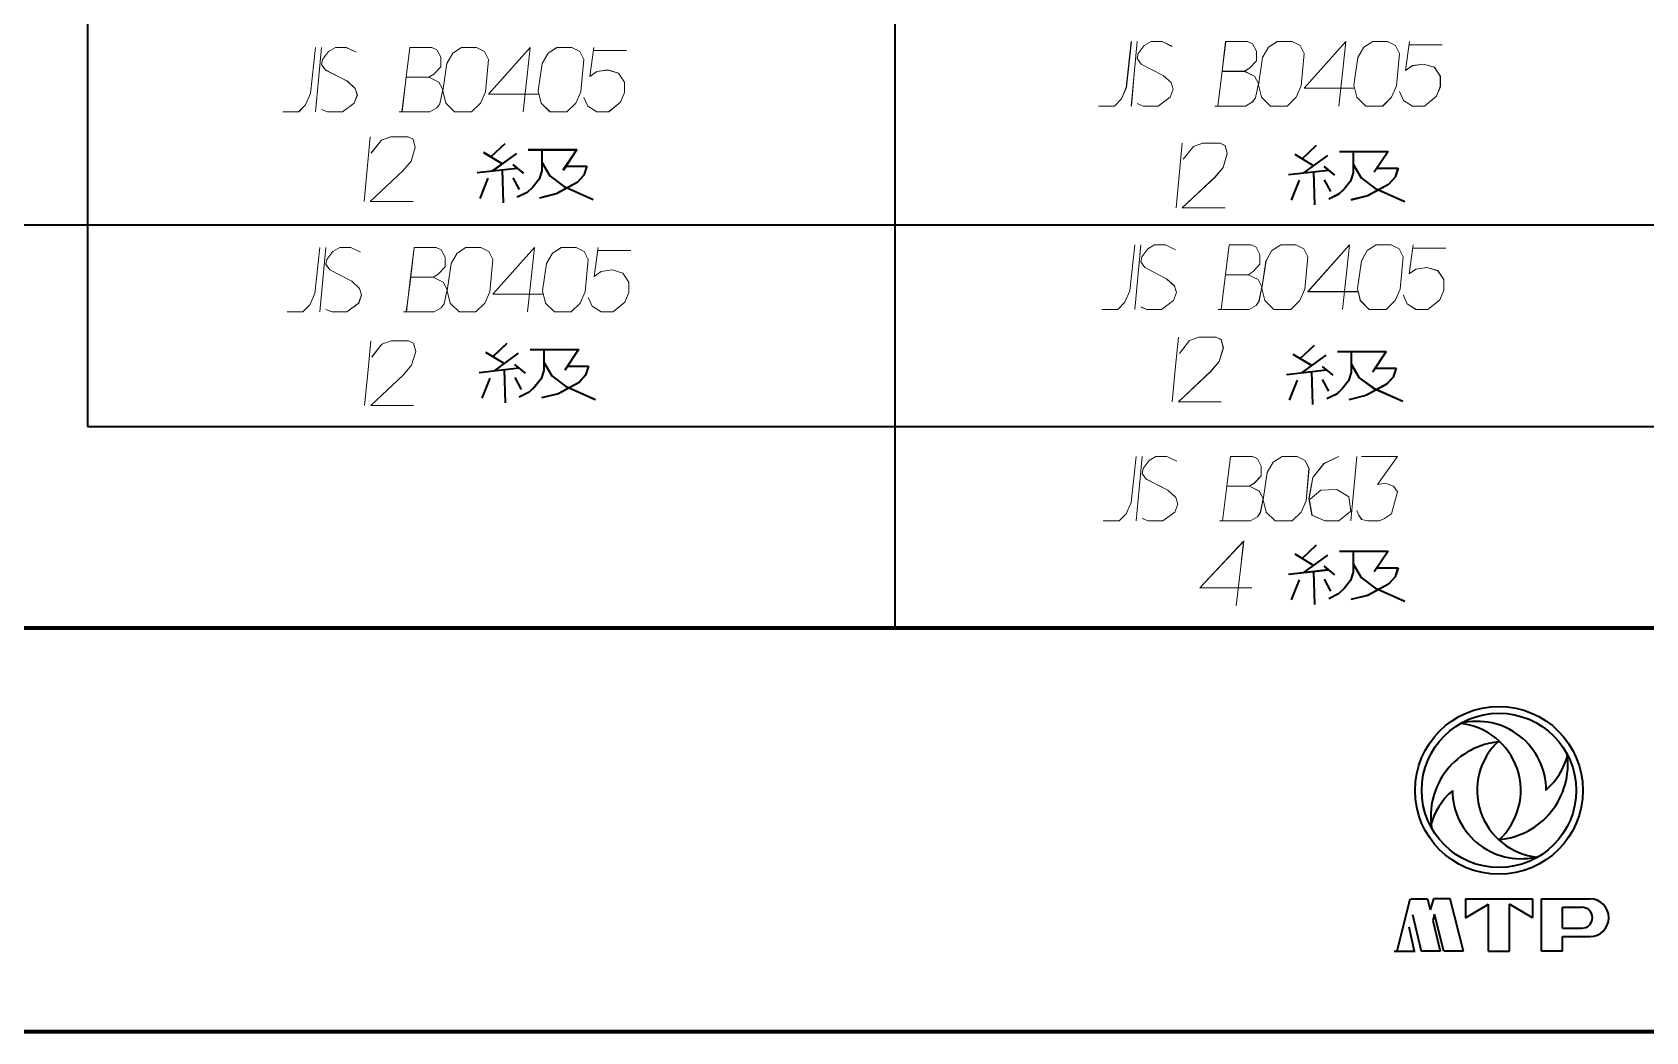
# Model space of a CAD drawing. Header units: millimetres. Extents: x 1333 to 104182, y -62616 to -5704.
# Drawn here: x 46808.6 to 46888.5, y -62590.8 to -62541.3 of the extents above; entities that cross this region are included whole.
import ezdxf

# ---------------------------------------------------------------- set-up
doc = ezdxf.new("R2010")
doc.units = ezdxf.units.MM
doc.header["$LTSCALE"] = 0.5
doc.layers.add('08', color=1, linetype='Continuous')
doc.layers.add('11', color=3, linetype='Continuous')

# ---------------------------------------------------------------- blocks, each defined once
blk = doc.blocks.new('A$C32A078D3')
at = {"color": 1, "lineweight": 35, "ltscale": 0.033501}
for p, q in [((-157.555, 1.995), (-157.229, 3.294)), ((-155.911, 1.995), (-156.237, 3.294))]:
    blk.add_line(p, q, dxfattribs=at)
at = {"color": 1, "lineweight": 35, "ltscale": 0.010399}
blk.add_line((-157.215, 3.294), (-156.799, 3.294), dxfattribs=at)
at = {"color": 1, "lineweight": 35, "ltscale": 0.007084}
blk.add_line((-156.799, 3.294), (-156.733, 3.019), dxfattribs=at)
at = {"color": 1, "lineweight": 35, "ltscale": 0.007197}
blk.add_line((-156.65, 3.294), (-156.733, 3.019), dxfattribs=at)
at = {"color": 1, "lineweight": 35, "ltscale": 0.010326}
blk.add_line((-156.237, 3.294), (-156.65, 3.294), dxfattribs=at)
at = {"color": 1, "lineweight": 35, "ltscale": 0.041595}
blk.add_line((-155.863, 3.294), (-154.199, 3.294), dxfattribs=at)
at = {"color": 1, "lineweight": 35, "ltscale": 0.011698}
for p, q in [((-155.863, 3.294), (-155.863, 2.827)), ((-154.199, 3.294), (-154.199, 2.827))]:
    blk.add_line(p, q, dxfattribs=at)
at = {"color": 1, "lineweight": 35, "ltscale": 0.029897}
blk.add_line((-153.974, 3.294), (-152.778, 3.294), dxfattribs=at)
at = {"color": 1, "lineweight": 35, "ltscale": 0.032496}
blk.add_line((-153.974, 1.995), (-153.974, 3.294), dxfattribs=at)
at = {"color": 1, "lineweight": 35, "ltscale": 0.02333}
blk.add_line((-157.173, 2.902), (-156.955, 1.995), dxfattribs=at)
at = {"color": 1, "lineweight": 35, "ltscale": 0.003944}
blk.add_line((-156.629, 2.913), (-156.671, 2.761), dxfattribs=at)
at = {"color": 1, "lineweight": 35, "ltscale": 0.023684}
blk.add_line((-156.396, 1.995), (-156.629, 2.913), dxfattribs=at)
at = {"color": 1, "lineweight": 35, "ltscale": 0.016609}
for p, q in [((-155.863, 2.827), (-155.291, 3.165)), ((-154.199, 2.827), (-154.771, 3.165))]:
    blk.add_line(p, q, dxfattribs=at)
at = {"color": 1, "lineweight": 35, "ltscale": 0.029246}
for p, q in [((-155.291, 1.995), (-155.291, 3.165)), ((-154.771, 1.995), (-154.771, 3.165))]:
    blk.add_line(p, q, dxfattribs=at)
at = {"color": 1, "lineweight": 35, "ltscale": 0.011917}
for p, q in [((-153.454, 3.087), (-152.977, 3.087)), ((-153.454, 2.567), (-152.977, 2.567))]:
    blk.add_line(p, q, dxfattribs=at)
at = {"color": 1, "lineweight": 35, "ltscale": 0.012998}
blk.add_line((-153.454, 2.567), (-153.454, 3.087), dxfattribs=at)
at = {"color": 1, "lineweight": 35, "ltscale": 0.015572}
blk.add_line((-157.268, 2.602), (-157.128, 1.995), dxfattribs=at)
at = {"color": 1, "lineweight": 35, "ltscale": 0.019706}
blk.add_line((-156.671, 2.761), (-156.487, 1.995), dxfattribs=at)
at = {"color": 1, "lineweight": 35, "ltscale": 0.016898}
blk.add_line((-153.454, 2.359), (-152.778, 2.359), dxfattribs=at)
at = {"color": 1, "lineweight": 35, "ltscale": 0.009099}
blk.add_line((-153.454, 1.995), (-153.454, 2.359), dxfattribs=at)
at = {"color": 1, "lineweight": 35, "ltscale": 0.012999}
for p, q in [((-157.631, 1.995), (-157.111, 1.995)), ((-153.454, 1.995), (-153.974, 1.995))]:
    blk.add_line(p, q, dxfattribs=at)
at = {"color": 1, "lineweight": 35, "ltscale": 0.011699}
blk.add_line((-156.487, 1.995), (-156.955, 1.995), dxfattribs=at)
at = {"color": 1, "lineweight": 35, "ltscale": 0.012134}
blk.add_line((-155.911, 1.995), (-156.396, 1.995), dxfattribs=at)
at = {"color": 1, "lineweight": 35, "ltscale": 0.012997}
blk.add_line((-155.291, 1.995), (-154.771, 1.995), dxfattribs=at)
at = {"color": 1, "lineweight": 35}
for radius in [2.08, 1.913]:
    blk.add_circle((-155.031, 5.982), radius, dxfattribs=at)
for centre, radius, start, end in [((-156.154, 5.982), 1.664, 312.4542, 84.3408), ((-155.572, 5.982), 1.711, 0, 103.7818), ((-153.908, 5.982), 1.664, 132.4542, 264.3408), ((-154.865, 5.338), 1.854, 94.3618, 189.3685), ((-155.198, 6.627), 1.874, 274.9268, 7.678), ((-155.031, 7.313), 1.763, 311.5828, 344.9375), ((-155.031, 4.651), 1.755, 131.0518, 165.2314), ((-154.491, 5.982), 1.693, 180, 285.8775), ((-152.778, 2.827), 0.468, 270, 90), ((-152.977, 2.827), 0.26, 270, 90)]:
    blk.add_arc(centre, radius, start, end, dxfattribs=at)
blk = doc.blocks.new('999')
at = {"color": 7, "lineweight": 35}
for p, q in [((75354.98, -11823.12), (75354.98, -11883.12)), ((75414.98, -11823.12), (75414.98, -11898.12)), ((75294.98, -11883.12), (75354.98, -11883.12)), ((75354.98, -11883.12), (75474.98, -11883.12)), ((75354.98, -11898.12), (75414.98, -11898.12)), ((75414.98, -11898.12), (75474.98, -11898.12)), ((75894.98, -11913.12), (75114.98, -11913.12))]:
    blk.add_line(p, q, dxfattribs=at)
at = {"color": 7, "lineweight": 35, "ltscale": 0.012234}
for p, q in [((75386, -11877.09), (75384.93, -11878.09)), ((75386.14, -11891.95), (75385.07, -11892.95)), ((75446.16, -11892.09), (75445.09, -11893.09))]:
    blk.add_line(p, q, dxfattribs=at)
at = {"color": 7, "lineweight": 35, "ltscale": 0.012225}
for p, q in [((75446.3, -11877.23), (75445.23, -11878.23)), ((75446.3, -11906.95), (75445.23, -11907.95))]:
    blk.add_line(p, q, dxfattribs=at)
at = {"color": 7, "lineweight": 35, "ltscale": 0.013339}
blk.add_line((75384.41, -11877.73), (75385.78, -11878.56), dxfattribs=at)
at = {"color": 7, "lineweight": 35, "ltscale": 0.018506}
blk.add_line((75386.85, -11877.82), (75385.05, -11879.12), dxfattribs=at)
at = {"color": 7, "lineweight": 35, "ltscale": 0.008484}
for p, q in [((75386.58, -11878.65), (75387.37, -11879.29)), ((75446.88, -11878.79), (75447.67, -11879.43)), ((75386.72, -11893.5), (75387.51, -11894.15))]:
    blk.add_line(p, q, dxfattribs=at)
at = {"color": 7, "lineweight": 35, "ltscale": 0.030115}
for p, q in [((75387.72, -11877.53), (75391.34, -11877.53)), ((75448.03, -11877.68), (75451.64, -11877.68)), ((75387.87, -11892.39), (75391.48, -11892.39)), ((75447.89, -11892.53), (75451.5, -11892.53)), ((75448.03, -11907.39), (75451.64, -11907.39))]:
    blk.add_line(p, q, dxfattribs=at)
at = {"color": 7, "lineweight": 35, "ltscale": 0.013083}
for p, q in [((75388.74, -11877.53), (75388.74, -11879.1)), ((75449.04, -11877.68), (75449.04, -11879.25)), ((75388.88, -11892.39), (75388.88, -11893.96)), ((75448.9, -11892.53), (75448.9, -11894.1)), ((75449.04, -11907.39), (75449.04, -11908.96))]:
    blk.add_line(p, q, dxfattribs=at)
at = {"color": 7, "lineweight": 35, "ltscale": 0.009831}
blk.add_line((75388.74, -11878.47), (75389.34, -11879.49), dxfattribs=at)
at = {"color": 7, "lineweight": 35, "ltscale": 0.015355}
blk.add_line((75391.34, -11877.53), (75390.32, -11879.07), dxfattribs=at)
at = {"color": 7, "lineweight": 35, "ltscale": 0.013328}
blk.add_line((75444.71, -11877.88), (75446.08, -11878.7), dxfattribs=at)
at = {"color": 7, "lineweight": 35, "ltscale": 0.018496}
blk.add_line((75447.15, -11877.96), (75445.35, -11879.26), dxfattribs=at)
at = {"color": 7, "lineweight": 35, "ltscale": 0.009837}
for p, q in [((75449.04, -11878.62), (75449.65, -11879.63)), ((75388.88, -11893.33), (75389.49, -11894.34)), ((75448.9, -11893.47), (75449.5, -11894.49)), ((75449.04, -11908.33), (75449.65, -11909.34))]:
    blk.add_line(p, q, dxfattribs=at)
at = {"color": 7, "lineweight": 35, "ltscale": 0.015362}
for p, q in [((75451.64, -11877.68), (75450.62, -11879.21)), ((75451.64, -11907.39), (75450.62, -11908.92))]:
    blk.add_line(p, q, dxfattribs=at)
at = {"color": 7, "lineweight": 35, "ltscale": 0.024936}
blk.add_line((75383.94, -11879.24), (75386.91, -11878.91), dxfattribs=at)
at = {"color": 7, "lineweight": 35, "ltscale": 0.013404}
for p, q in [((75384.73, -11879.66), (75384.14, -11881.16)), ((75445.03, -11879.8), (75444.44, -11881.3))]:
    blk.add_line(p, q, dxfattribs=at)
at = {"color": 7, "lineweight": 35, "ltscale": 0.020496}
for p, q in [((75385.8, -11879.03), (75385.86, -11881.49)), ((75385.94, -11893.89), (75386.01, -11896.35)), ((75445.96, -11894.03), (75446.02, -11896.49))]:
    blk.add_line(p, q, dxfattribs=at)
at = {"color": 7, "lineweight": 35, "ltscale": 0.00829}
blk.add_line((75386.59, -11879.62), (75387.06, -11880.5), dxfattribs=at)
at = {"color": 7, "lineweight": 35, "ltscale": 0.00637}
for p, q in [((75388.55, -11879.72), (75388.07, -11880.31)), ((75448.71, -11894.72), (75448.23, -11895.32))]:
    blk.add_line(p, q, dxfattribs=at)
at = {"color": 7, "lineweight": 35, "ltscale": 0.005376}
for p, q in [((75388.74, -11879.1), (75388.55, -11879.72)), ((75449.04, -11879.25), (75448.86, -11879.87)), ((75449.04, -11908.96), (75448.86, -11909.58))]:
    blk.add_line(p, q, dxfattribs=at)
at = {"color": 7, "lineweight": 35, "ltscale": 0.010659}
for p, q in [((75389.34, -11879.49), (75390.36, -11880.25)), ((75449.65, -11879.63), (75450.67, -11880.4)), ((75389.49, -11894.34), (75390.51, -11895.11)), ((75449.5, -11894.49), (75450.53, -11895.25))]:
    blk.add_line(p, q, dxfattribs=at)
at = {"color": 7, "lineweight": 35, "ltscale": 0.013049}
for p, q in [((75390.51, -11878.77), (75392.08, -11878.77)), ((75450.82, -11878.91), (75452.38, -11878.91)), ((75390.66, -11893.63), (75392.22, -11893.63)), ((75450.67, -11893.77), (75452.24, -11893.77)), ((75450.82, -11908.63), (75452.38, -11908.63))]:
    blk.add_line(p, q, dxfattribs=at)
at = {"color": 7, "lineweight": 35, "ltscale": 0.006121}
for p, q in [((75391.86, -11879.44), (75391.36, -11879.98)), ((75452.16, -11879.58), (75451.67, -11880.13)), ((75452.16, -11909.3), (75451.67, -11909.84))]:
    blk.add_line(p, q, dxfattribs=at)
at = {"color": 7, "lineweight": 35, "ltscale": 0.005859}
blk.add_line((75392.08, -11878.77), (75391.86, -11879.44), dxfattribs=at)
at = {"color": 7, "lineweight": 35, "ltscale": 0.024924}
for p, q in [((75444.24, -11879.38), (75447.21, -11879.05)), ((75384.08, -11894.1), (75387.06, -11893.76)), ((75444.1, -11894.24), (75447.07, -11893.91)), ((75444.24, -11909.1), (75447.21, -11908.76))]:
    blk.add_line(p, q, dxfattribs=at)
at = {"color": 7, "lineweight": 35, "ltscale": 0.020497}
for p, q in [((75446.1, -11879.17), (75446.17, -11881.63)), ((75446.1, -11908.89), (75446.17, -11911.35))]:
    blk.add_line(p, q, dxfattribs=at)
at = {"color": 7, "lineweight": 35, "ltscale": 0.008293}
for p, q in [((75446.89, -11879.77), (75447.36, -11880.64)), ((75386.73, -11894.48), (75387.2, -11895.36)), ((75446.75, -11894.62), (75447.22, -11895.5)), ((75446.89, -11909.48), (75447.36, -11910.36))]:
    blk.add_line(p, q, dxfattribs=at)
at = {"color": 7, "lineweight": 35, "ltscale": 0.006362}
for p, q in [((75448.86, -11879.87), (75448.38, -11880.46)), ((75448.86, -11909.58), (75448.38, -11910.17))]:
    blk.add_line(p, q, dxfattribs=at)
at = {"color": 7, "lineweight": 35, "ltscale": 0.005858}
for p, q in [((75452.38, -11878.91), (75452.16, -11879.58)), ((75452.38, -11908.63), (75452.16, -11909.3))]:
    blk.add_line(p, q, dxfattribs=at)
at = {"color": 7, "lineweight": 35, "ltscale": 0.00685}
for p, q in [((75387.66, -11880.71), (75386.92, -11881.07)), ((75447.97, -11880.85), (75447.23, -11881.21)), ((75447.97, -11910.57), (75447.23, -11910.93))]:
    blk.add_line(p, q, dxfattribs=at)
at = {"color": 7, "lineweight": 35, "ltscale": 0.004731}
for p, q in [((75388.07, -11880.31), (75387.66, -11880.71)), ((75448.38, -11880.46), (75447.97, -11880.85)), ((75448.38, -11910.17), (75447.97, -11910.57))]:
    blk.add_line(p, q, dxfattribs=at)
at = {"color": 7, "lineweight": 35, "ltscale": 0.010798}
for p, q in [((75389.82, -11880.82), (75388.56, -11881.13)), ((75449.98, -11895.82), (75448.72, -11896.13))]:
    blk.add_line(p, q, dxfattribs=at)
at = {"color": 7, "lineweight": 35, "ltscale": 0.014629}
blk.add_line((75391.36, -11879.98), (75389.82, -11880.82), dxfattribs=at)
at = {"color": 7, "lineweight": 35, "ltscale": 0.020157}
for p, q in [((75390.36, -11880.25), (75392.57, -11881.24)), ((75450.67, -11880.4), (75452.88, -11881.39)), ((75390.51, -11895.11), (75392.72, -11896.1)), ((75450.53, -11895.25), (75452.73, -11896.24))]:
    blk.add_line(p, q, dxfattribs=at)
at = {"color": 7, "lineweight": 35, "ltscale": 0.010786}
for p, q in [((75450.13, -11880.97), (75448.87, -11881.28)), ((75450.13, -11910.68), (75448.87, -11910.99))]:
    blk.add_line(p, q, dxfattribs=at)
at = {"color": 7, "lineweight": 35, "ltscale": 0.01464}
for p, q in [((75451.67, -11880.13), (75450.13, -11880.97)), ((75391.51, -11894.84), (75389.97, -11895.68))]:
    blk.add_line(p, q, dxfattribs=at)
at = {"color": 7, "lineweight": 35, "ltscale": 0.125}
for p, q in [((75354.98, -11883.12), (75354.98, -11898.12)), ((75414.98, -11898.12), (75414.98, -11913.12))]:
    blk.add_line(p, q, dxfattribs=at)
at = {"color": 7, "lineweight": 35, "ltscale": 0.013327}
for p, q in [((75384.55, -11892.59), (75385.92, -11893.42)), ((75444.57, -11892.73), (75445.94, -11893.56)), ((75444.71, -11907.59), (75446.08, -11908.42))]:
    blk.add_line(p, q, dxfattribs=at)
at = {"color": 7, "lineweight": 35, "ltscale": 0.018504}
blk.add_line((75386.99, -11892.67), (75385.19, -11893.97), dxfattribs=at)
at = {"color": 7, "lineweight": 35, "ltscale": 0.01536}
for p, q in [((75391.48, -11892.39), (75390.46, -11893.92)), ((75451.5, -11892.53), (75450.48, -11894.07))]:
    blk.add_line(p, q, dxfattribs=at)
at = {"color": 7, "lineweight": 35, "ltscale": 0.018495}
for p, q in [((75447.01, -11892.82), (75445.21, -11894.12)), ((75447.15, -11907.68), (75445.35, -11908.97))]:
    blk.add_line(p, q, dxfattribs=at)
at = {"color": 7, "lineweight": 35, "ltscale": 0.005373}
for p, q in [((75388.88, -11893.96), (75388.7, -11894.58)), ((75448.9, -11894.1), (75448.71, -11894.72))]:
    blk.add_line(p, q, dxfattribs=at)
at = {"color": 7, "lineweight": 35, "ltscale": 0.006112}
for p, q in [((75392, -11894.29), (75391.51, -11894.84)), ((75452.02, -11894.44), (75451.52, -11894.98))]:
    blk.add_line(p, q, dxfattribs=at)
at = {"color": 7, "lineweight": 35, "ltscale": 0.005862}
for p, q in [((75392.22, -11893.63), (75392, -11894.29)), ((75452.24, -11893.77), (75452.02, -11894.44))]:
    blk.add_line(p, q, dxfattribs=at)
at = {"color": 7, "lineweight": 35, "ltscale": 0.008474}
blk.add_line((75446.74, -11893.65), (75447.53, -11894.29), dxfattribs=at)
at = {"color": 7, "lineweight": 35, "ltscale": 0.013408}
blk.add_line((75384.87, -11894.52), (75384.28, -11896.01), dxfattribs=at)
at = {"color": 7, "lineweight": 35, "ltscale": 0.004722}
blk.add_line((75388.21, -11895.17), (75387.81, -11895.57), dxfattribs=at)
at = {"color": 7, "lineweight": 35, "ltscale": 0.006372}
blk.add_line((75388.7, -11894.58), (75388.21, -11895.17), dxfattribs=at)
at = {"color": 7, "lineweight": 35, "ltscale": 0.013411}
blk.add_line((75444.89, -11894.66), (75444.3, -11896.16), dxfattribs=at)
at = {"color": 7, "lineweight": 35, "ltscale": 0.004724}
blk.add_line((75448.23, -11895.32), (75447.82, -11895.71), dxfattribs=at)
at = {"color": 7, "lineweight": 35, "ltscale": 0.014638}
for p, q in [((75451.52, -11894.98), (75449.98, -11895.82)), ((75451.67, -11909.84), (75450.13, -11910.68))]:
    blk.add_line(p, q, dxfattribs=at)
at = {"color": 7, "lineweight": 35, "ltscale": 0.006861}
blk.add_line((75387.81, -11895.57), (75387.07, -11895.93), dxfattribs=at)
at = {"color": 7, "lineweight": 35, "ltscale": 0.010797}
blk.add_line((75389.97, -11895.68), (75388.71, -11895.99), dxfattribs=at)
at = {"color": 7, "lineweight": 35, "ltscale": 0.00686}
blk.add_line((75447.82, -11895.71), (75447.08, -11896.07), dxfattribs=at)
at = {"color": 7, "lineweight": 35, "ltscale": 0.008486}
blk.add_line((75446.88, -11908.5), (75447.67, -11909.15), dxfattribs=at)
at = {"color": 7, "lineweight": 35, "ltscale": 0.013406}
blk.add_line((75445.03, -11909.52), (75444.44, -11911.01), dxfattribs=at)
at = {"color": 7, "lineweight": 35, "ltscale": 0.010657}
blk.add_line((75449.65, -11909.34), (75450.67, -11910.11), dxfattribs=at)
at = {"color": 7, "lineweight": 35, "ltscale": 0.020158}
blk.add_line((75450.67, -11910.11), (75452.88, -11911.1), dxfattribs=at)
at = {"color": 7, "lineweight": 70}
for p, q in [((75894.98, -11913.12), (73476.98, -11913.12)), ((75924.98, -11943.12), (73401.98, -11943.12))]:
    blk.add_line(p, q, dxfattribs=at)
at = {"color": 7, "lineweight": 13}
for points in [[(75371.92, -11869.93), (75371.55, -11873.35), (75371.18, -11874.19), (75370.67, -11874.73), (75369.49, -11874.73)], [(75371.92, -11874.73), (75372.14, -11872.33), (75372.37, -11869.93)], [(75372.37, -11874.55), (75372.81, -11874.73), (75373.92, -11874.73), (75374.8, -11874.07), (75375.03, -11873.47), (75374.88, -11872.99), (75374.29, -11872.45), (75372.66, -11871.61), (75372.37, -11871.19), (75372.44, -11870.83), (75372.88, -11870.23), (75373.4, -11869.93), (75374.21, -11869.93), (75374.95, -11870.29)], [(75378.13, -11874.73), (75380.42, -11874.73), (75380.93, -11874.43), (75381.16, -11874.13), (75381.38, -11873.05), (75381.08, -11872.51), (75380.34, -11872.15), (75380.71, -11871.91), (75381.23, -11871.37), (75381.23, -11870.65), (75380.93, -11870.11), (75380.56, -11869.93), (75378.94, -11869.93), (75378.64, -11872.33), (75378.35, -11874.73)], [(75387.36, -11874.73), (75387.66, -11872.03), (75387.88, -11869.93), (75384.77, -11873.41), (75388.47, -11873.41)], [(75391.87, -11873.65), (75392.16, -11874.31), (75392.83, -11874.73), (75393.71, -11874.73), (75394.6, -11874.01), (75394.89, -11873.29), (75394.89, -11872.51), (75394.45, -11871.85), (75393.64, -11871.61), (75392.83, -11871.73), (75392.31, -11872.09), (75392.6, -11869.93)], [(75392.6, -11870.17), (75395.04, -11870.17)], [(75432.56, -11869.49), (75432.19, -11872.91), (75431.82, -11873.75), (75431.3, -11874.29), (75430.12, -11874.29)], [(75432.56, -11874.29), (75432.78, -11871.89), (75433, -11869.49)], [(75433, -11874.11), (75433.44, -11874.29), (75434.55, -11874.29), (75435.44, -11873.63), (75435.66, -11873.03), (75435.51, -11872.55), (75434.92, -11872.01), (75433.29, -11871.17), (75433, -11870.75), (75433.07, -11870.39), (75433.52, -11869.79), (75434.03, -11869.49), (75434.85, -11869.49), (75435.58, -11869.85)], [(75438.76, -11874.29), (75441.05, -11874.29), (75441.57, -11873.99), (75441.79, -11873.69), (75442.01, -11872.61), (75441.71, -11872.07), (75440.98, -11871.71), (75441.34, -11871.47), (75441.86, -11870.93), (75441.86, -11870.21), (75441.57, -11869.67), (75441.2, -11869.49), (75439.57, -11869.49), (75439.28, -11871.89), (75438.98, -11874.29)], [(75447.99, -11874.29), (75448.29, -11871.59), (75448.51, -11869.49), (75445.41, -11872.97), (75449.1, -11872.97)], [(75452.5, -11873.21), (75452.79, -11873.87), (75453.46, -11874.29), (75454.34, -11874.29), (75455.23, -11873.57), (75455.53, -11872.85), (75455.53, -11872.07), (75455.08, -11871.41), (75454.27, -11871.17), (75453.46, -11871.29), (75452.94, -11871.65), (75453.24, -11869.49)], [(75453.24, -11869.73), (75455.67, -11869.73)], [(75380.34, -11872.15), (75378.64, -11872.15)], [(75440.98, -11871.71), (75439.28, -11871.71)], [(75375.99, -11876.58), (75375.76, -11878.98), (75375.53, -11881.38)], [(75379.18, -11881.38), (75375.99, -11881.38), (75378.42, -11879.1), (75379.03, -11878.38), (75379.33, -11877.36), (75379.18, -11876.76), (75378.8, -11876.58), (75377.51, -11876.58), (75376.82, -11876.82), (75376.07, -11877.78)], [(75436.35, -11877.05), (75436.12, -11879.45), (75435.89, -11881.85)], [(75439.53, -11881.85), (75436.35, -11881.85), (75438.78, -11879.57), (75439.38, -11878.85), (75439.69, -11877.83), (75439.53, -11877.23), (75439.15, -11877.05), (75437.86, -11877.05), (75437.18, -11877.29), (75436.42, -11878.25)], [(75432.82, -11884.61), (75432.45, -11888.03), (75432.08, -11888.87), (75431.56, -11889.41), (75430.38, -11889.41)], [(75432.82, -11889.41), (75433.04, -11887.01), (75433.26, -11884.61)], [(75433.26, -11889.23), (75433.7, -11889.41), (75434.81, -11889.41), (75435.7, -11888.75), (75435.92, -11888.15), (75435.77, -11887.67), (75435.18, -11887.13), (75433.56, -11886.29), (75433.26, -11885.87), (75433.33, -11885.51), (75433.78, -11884.91), (75434.29, -11884.61), (75435.11, -11884.61), (75435.85, -11884.97)], [(75439.02, -11889.41), (75441.31, -11889.41), (75441.83, -11889.11), (75442.05, -11888.81), (75442.27, -11887.73), (75441.98, -11887.19), (75441.24, -11886.83), (75441.61, -11886.59), (75442.12, -11886.05), (75442.12, -11885.33), (75441.83, -11884.79), (75441.46, -11884.61), (75439.83, -11884.61), (75439.54, -11887.01), (75439.24, -11889.41)], [(75448.25, -11889.41), (75448.55, -11886.71), (75448.77, -11884.61), (75445.67, -11888.09), (75449.36, -11888.09)], [(75452.76, -11888.33), (75453.05, -11888.99), (75453.72, -11889.41), (75454.61, -11889.41), (75455.49, -11888.69), (75455.79, -11887.97), (75455.79, -11887.19), (75455.34, -11886.53), (75454.53, -11886.29), (75453.72, -11886.41), (75453.2, -11886.77), (75453.5, -11884.61)], [(75372.25, -11884.8), (75371.88, -11888.22), (75371.51, -11889.06), (75370.99, -11889.6), (75369.81, -11889.6)], [(75372.25, -11889.6), (75372.47, -11887.2), (75372.69, -11884.8)], [(75372.69, -11889.42), (75373.13, -11889.6), (75374.24, -11889.6), (75375.13, -11888.94), (75375.35, -11888.34), (75375.2, -11887.86), (75374.61, -11887.32), (75372.98, -11886.48), (75372.69, -11886.06), (75372.76, -11885.7), (75373.21, -11885.1), (75373.72, -11884.8), (75374.54, -11884.8), (75375.27, -11885.16)], [(75378.45, -11889.6), (75380.74, -11889.6), (75381.26, -11889.3), (75381.48, -11889), (75381.7, -11887.92), (75381.41, -11887.38), (75380.67, -11887.02), (75381.04, -11886.78), (75381.55, -11886.24), (75381.55, -11885.52), (75381.26, -11884.98), (75380.89, -11884.8), (75379.26, -11884.8), (75378.97, -11887.2), (75378.67, -11889.6)], [(75387.68, -11889.6), (75387.98, -11886.9), (75388.2, -11884.8), (75385.1, -11888.28), (75388.79, -11888.28)], [(75392.19, -11888.52), (75392.48, -11889.18), (75393.15, -11889.6), (75394.04, -11889.6), (75394.92, -11888.88), (75395.22, -11888.16), (75395.22, -11887.38), (75394.77, -11886.72), (75393.96, -11886.48), (75393.15, -11886.6), (75392.63, -11886.96), (75392.93, -11884.8)], [(75392.93, -11885.04), (75395.36, -11885.04)], [(75453.5, -11884.85), (75455.93, -11884.85)], [(75380.67, -11887.02), (75378.97, -11887.02)], [(75441.24, -11886.83), (75439.54, -11886.83)], [(75376.03, -11891.75), (75375.8, -11894.15), (75375.57, -11896.55)], [(75379.21, -11896.55), (75376.03, -11896.55), (75378.46, -11894.27), (75379.06, -11893.55), (75379.37, -11892.53), (75379.21, -11891.93), (75378.84, -11891.75), (75377.54, -11891.75), (75376.86, -11891.99), (75376.1, -11892.95)], [(75436.06, -11891.48), (75435.83, -11893.88), (75435.6, -11896.28)], [(75439.24, -11896.28), (75436.06, -11896.28), (75438.48, -11894), (75439.09, -11893.28), (75439.4, -11892.26), (75439.24, -11891.66), (75438.86, -11891.48), (75437.57, -11891.48), (75436.89, -11891.72), (75436.13, -11892.68)], [(75432.91, -11900.34), (75432.55, -11903.76), (75432.18, -11904.6), (75431.66, -11905.14), (75430.48, -11905.14)], [(75432.91, -11905.14), (75433.14, -11902.74), (75433.36, -11900.34)], [(75433.36, -11904.96), (75433.8, -11905.14), (75434.91, -11905.14), (75435.8, -11904.48), (75436.02, -11903.88), (75435.87, -11903.4), (75435.28, -11902.86), (75433.65, -11902.02), (75433.36, -11901.6), (75433.43, -11901.24), (75433.88, -11900.64), (75434.39, -11900.34), (75435.2, -11900.34), (75435.94, -11900.7)], [(75439.12, -11905.14), (75441.41, -11905.14), (75441.93, -11904.84), (75442.15, -11904.54), (75442.37, -11903.46), (75442.07, -11902.92), (75441.34, -11902.56), (75441.7, -11902.32), (75442.22, -11901.78), (75442.22, -11901.06), (75441.93, -11900.52), (75441.56, -11900.34), (75439.93, -11900.34), (75439.64, -11902.74), (75439.34, -11905.14)], [(75447.98, -11900.34), (75446.87, -11900.88), (75446.06, -11901.9), (75445.77, -11903.46), (75445.99, -11904.72), (75446.95, -11905.14), (75447.98, -11905.14), (75448.87, -11904.42), (75448.72, -11903.34), (75447.83, -11902.8), (75446.65, -11902.86), (75445.84, -11903.52)], [(75449.31, -11900.34), (75449.09, -11902.74), (75448.87, -11905.14)], [(75449.31, -11904.36), (75449.46, -11904.72), (75449.68, -11905.02), (75450.12, -11905.14), (75451.01, -11905.14), (75451.38, -11904.96), (75451.9, -11904.6), (75452.34, -11902.98), (75452.04, -11902.56), (75451.45, -11902.32), (75450.86, -11902.44), (75452.34, -11900.34), (75449.68, -11900.34)], [(75441.34, -11902.56), (75439.64, -11902.56)], [(75440.36, -11911.44), (75440.67, -11908.74), (75440.91, -11906.64), (75437.66, -11910.12), (75441.52, -11910.12)]]:
    blk.add_lwpolyline(points, dxfattribs=at)
for points in [[(75383.52, -11874.73), (75384.18, -11874.07), (75384.55, -11873.23), (75384.77, -11870.83), (75384.48, -11870.23), (75383.89, -11869.93), (75382.78, -11869.93), (75382.12, -11870.35), (75381.67, -11871.13), (75381.38, -11873.17), (75381.6, -11874.07), (75382.26, -11874.73)], [(75390.61, -11874.73), (75391.27, -11874.07), (75391.64, -11873.23), (75391.87, -11870.83), (75391.57, -11870.23), (75390.98, -11869.93), (75389.87, -11869.93), (75389.21, -11870.35), (75388.76, -11871.13), (75388.47, -11873.17), (75388.69, -11874.07), (75389.35, -11874.73)], [(75444.15, -11874.29), (75444.82, -11873.63), (75445.19, -11872.79), (75445.41, -11870.39), (75445.11, -11869.79), (75444.52, -11869.49), (75443.41, -11869.49), (75442.75, -11869.91), (75442.3, -11870.69), (75442.01, -11872.73), (75442.23, -11873.63), (75442.9, -11874.29)], [(75451.24, -11874.29), (75451.91, -11873.63), (75452.28, -11872.79), (75452.5, -11870.39), (75452.2, -11869.79), (75451.61, -11869.49), (75450.5, -11869.49), (75449.84, -11869.91), (75449.4, -11870.69), (75449.1, -11872.73), (75449.32, -11873.63), (75449.99, -11874.29)], [(75444.41, -11889.41), (75445.08, -11888.75), (75445.45, -11887.91), (75445.67, -11885.51), (75445.37, -11884.91), (75444.78, -11884.61), (75443.67, -11884.61), (75443.01, -11885.03), (75442.57, -11885.81), (75442.27, -11887.85), (75442.49, -11888.75), (75443.16, -11889.41)], [(75451.5, -11889.41), (75452.17, -11888.75), (75452.54, -11887.91), (75452.76, -11885.51), (75452.46, -11884.91), (75451.87, -11884.61), (75450.76, -11884.61), (75450.1, -11885.03), (75449.66, -11885.81), (75449.36, -11887.85), (75449.58, -11888.75), (75450.25, -11889.41)], [(75383.84, -11889.6), (75384.51, -11888.94), (75384.88, -11888.1), (75385.1, -11885.7), (75384.8, -11885.1), (75384.21, -11884.8), (75383.1, -11884.8), (75382.44, -11885.22), (75382, -11886), (75381.7, -11888.04), (75381.92, -11888.94), (75382.59, -11889.6)], [(75390.93, -11889.6), (75391.6, -11888.94), (75391.97, -11888.1), (75392.19, -11885.7), (75391.89, -11885.1), (75391.3, -11884.8), (75390.19, -11884.8), (75389.53, -11885.22), (75389.09, -11886), (75388.79, -11888.04), (75389.01, -11888.94), (75389.68, -11889.6)], [(75444.51, -11905.14), (75445.18, -11904.48), (75445.55, -11903.64), (75445.77, -11901.24), (75445.47, -11900.64), (75444.88, -11900.34), (75443.77, -11900.34), (75443.11, -11900.76), (75442.66, -11901.54), (75442.37, -11903.58), (75442.59, -11904.48), (75443.26, -11905.14)]]:
    blk.add_lwpolyline(points, close=True, dxfattribs=at)

msp = doc.modelspace()

# ---------------------------------------------------------------- linework, layer by layer
at = {"color": 7, "lineweight": 35}
for p, q in [((46811.32, -62510.825), (46811.32, -62550.825)), ((46851.32, -62510.825), (46851.32, -62560.825)), ((46771.32, -62550.825), (46811.32, -62550.825)), ((46811.32, -62550.825), (46891.32, -62550.825)), ((46811.32, -62560.825), (46851.32, -62560.825)), ((46851.32, -62560.825), (46891.32, -62560.825)), ((47171.32, -62570.825), (46651.32, -62570.825))]:
    msp.add_line(p, q, dxfattribs=at)
at = {"color": 7, "lineweight": 35, "ltscale": 0.012234}
for p, q in [((46832, -62546.804), (46831.285, -62547.472)), ((46832.096, -62556.709), (46831.38, -62557.376)), ((46872.107, -62556.805), (46871.391, -62557.472))]:
    msp.add_line(p, q, dxfattribs=at)
at = {"color": 7, "lineweight": 35, "ltscale": 0.030115}
for p, q in [((46833.151, -62547.101), (46835.56, -62547.101)), ((46873.354, -62547.197), (46875.763, -62547.197)), ((46833.248, -62557.005), (46835.657, -62557.005)), ((46873.258, -62557.102), (46875.667, -62557.102)), ((46873.354, -62567.006), (46875.763, -62567.006))]:
    msp.add_line(p, q, dxfattribs=at)
at = {"color": 7, "lineweight": 35, "ltscale": 0.013083}
for p, q in [((46833.826, -62547.101), (46833.826, -62548.148)), ((46874.028, -62547.197), (46874.028, -62548.244)), ((46833.921, -62557.005), (46833.921, -62558.052)), ((46873.932, -62557.102), (46873.932, -62558.148)), ((46874.028, -62567.006), (46874.028, -62568.053))]:
    msp.add_line(p, q, dxfattribs=at)
at = {"color": 7, "lineweight": 35, "ltscale": 0.015355}
msp.add_line((46835.56, -62547.101), (46834.878, -62548.123), dxfattribs=at)
at = {"color": 7, "lineweight": 35, "ltscale": 0.012225}
for p, q in [((46872.203, -62546.9), (46871.488, -62547.568)), ((46872.203, -62566.709), (46871.488, -62567.377))]:
    msp.add_line(p, q, dxfattribs=at)
at = {"color": 7, "lineweight": 35, "ltscale": 0.015362}
for p, q in [((46875.763, -62547.197), (46875.081, -62548.219)), ((46875.763, -62567.006), (46875.081, -62568.028))]:
    msp.add_line(p, q, dxfattribs=at)
at = {"color": 7, "lineweight": 35, "ltscale": 0.024936}
msp.add_line((46830.626, -62548.238), (46832.609, -62548.016), dxfattribs=at)
at = {"color": 7, "lineweight": 35, "ltscale": 0.013339}
msp.add_line((46830.939, -62547.233), (46831.852, -62547.785), dxfattribs=at)
at = {"color": 7, "lineweight": 35, "ltscale": 0.018506}
msp.add_line((46832.568, -62547.29), (46831.367, -62548.156), dxfattribs=at)
at = {"color": 7, "lineweight": 35, "ltscale": 0.008484}
for p, q in [((46832.386, -62547.843), (46832.913, -62548.271)), ((46872.589, -62547.939), (46873.116, -62548.367)), ((46832.483, -62557.747), (46833.009, -62558.176))]:
    msp.add_line(p, q, dxfattribs=at)
at = {"color": 7, "lineweight": 35, "ltscale": 0.009831}
msp.add_line((46833.826, -62547.727), (46834.228, -62548.403), dxfattribs=at)
at = {"color": 7, "lineweight": 35, "ltscale": 0.013049}
for p, q in [((46835.01, -62547.925), (46836.054, -62547.925)), ((46875.212, -62548.021), (46876.256, -62548.021)), ((46835.106, -62557.83), (46836.15, -62557.83)), ((46875.117, -62557.926), (46876.161, -62557.926)), ((46875.212, -62567.83), (46876.256, -62567.83))]:
    msp.add_line(p, q, dxfattribs=at)
at = {"color": 7, "lineweight": 35, "ltscale": 0.005859}
msp.add_line((46836.054, -62547.925), (46835.906, -62548.37), dxfattribs=at)
at = {"color": 7, "lineweight": 35, "ltscale": 0.013328}
msp.add_line((46871.142, -62547.329), (46872.054, -62547.881), dxfattribs=at)
at = {"color": 7, "lineweight": 35, "ltscale": 0.018496}
msp.add_line((46872.77, -62547.387), (46871.57, -62548.252), dxfattribs=at)
at = {"color": 7, "lineweight": 35, "ltscale": 0.009837}
for p, q in [((46874.028, -62547.823), (46874.431, -62548.499)), ((46833.921, -62557.632), (46834.325, -62558.307)), ((46873.932, -62557.728), (46874.335, -62558.404)), ((46874.028, -62567.632), (46874.431, -62568.308))]:
    msp.add_line(p, q, dxfattribs=at)
at = {"color": 7, "lineweight": 35, "ltscale": 0.005858}
for p, q in [((46876.256, -62548.021), (46876.109, -62548.466)), ((46876.256, -62567.83), (46876.109, -62568.275))]:
    msp.add_line(p, q, dxfattribs=at)
at = {"color": 7, "lineweight": 35, "ltscale": 0.013404}
for p, q in [((46831.153, -62548.518), (46830.758, -62549.515)), ((46871.356, -62548.615), (46870.961, -62549.612))]:
    msp.add_line(p, q, dxfattribs=at)
at = {"color": 7, "lineweight": 35, "ltscale": 0.020496}
for p, q in [((46831.868, -62548.099), (46831.91, -62549.738)), ((46831.963, -62558.003), (46832.005, -62559.642)), ((46871.974, -62558.099), (46872.016, -62559.739))]:
    msp.add_line(p, q, dxfattribs=at)
at = {"color": 7, "lineweight": 35, "ltscale": 0.00829}
msp.add_line((46832.395, -62548.494), (46832.708, -62549.079), dxfattribs=at)
at = {"color": 7, "lineweight": 35, "ltscale": 0.00637}
for p, q in [((46833.703, -62548.56), (46833.381, -62548.955)), ((46873.809, -62558.56), (46873.488, -62558.956))]:
    msp.add_line(p, q, dxfattribs=at)
at = {"color": 7, "lineweight": 35, "ltscale": 0.005376}
for p, q in [((46833.826, -62548.148), (46833.703, -62548.56)), ((46874.028, -62548.244), (46873.905, -62548.656)), ((46874.028, -62568.053), (46873.905, -62568.465))]:
    msp.add_line(p, q, dxfattribs=at)
at = {"color": 7, "lineweight": 35, "ltscale": 0.010659}
for p, q in [((46834.228, -62548.403), (46834.911, -62548.914)), ((46874.431, -62548.499), (46875.114, -62549.01)), ((46834.325, -62558.307), (46835.007, -62558.818)), ((46874.335, -62558.404), (46875.018, -62558.915))]:
    msp.add_line(p, q, dxfattribs=at)
at = {"color": 7, "lineweight": 35, "ltscale": 0.014629}
msp.add_line((46835.577, -62548.732), (46834.549, -62549.293), dxfattribs=at)
at = {"color": 7, "lineweight": 35, "ltscale": 0.006121}
for p, q in [((46835.906, -62548.37), (46835.577, -62548.732)), ((46876.109, -62548.466), (46875.78, -62548.829)), ((46876.109, -62568.275), (46875.78, -62568.638))]:
    msp.add_line(p, q, dxfattribs=at)
at = {"color": 7, "lineweight": 35, "ltscale": 0.024924}
for p, q in [((46870.83, -62548.334), (46872.811, -62548.112)), ((46830.723, -62558.143), (46832.705, -62557.92)), ((46870.734, -62558.239), (46872.715, -62558.016)), ((46870.83, -62568.143), (46872.811, -62567.921))]:
    msp.add_line(p, q, dxfattribs=at)
at = {"color": 7, "lineweight": 35, "ltscale": 0.020497}
for p, q in [((46872.07, -62548.195), (46872.113, -62549.834)), ((46872.07, -62568.004), (46872.113, -62569.643))]:
    msp.add_line(p, q, dxfattribs=at)
at = {"color": 7, "lineweight": 35, "ltscale": 0.008293}
for p, q in [((46872.597, -62548.59), (46872.91, -62549.175)), ((46832.491, -62558.398), (46832.803, -62558.983)), ((46872.501, -62558.494), (46872.814, -62559.079)), ((46872.597, -62568.399), (46872.91, -62568.984))]:
    msp.add_line(p, q, dxfattribs=at)
at = {"color": 7, "lineweight": 35, "ltscale": 0.006362}
for p, q in [((46873.905, -62548.656), (46873.584, -62549.051)), ((46873.905, -62568.465), (46873.584, -62568.86))]:
    msp.add_line(p, q, dxfattribs=at)
at = {"color": 7, "lineweight": 35, "ltscale": 0.01464}
for p, q in [((46875.78, -62548.829), (46874.751, -62549.389)), ((46835.673, -62558.637), (46834.645, -62559.198))]:
    msp.add_line(p, q, dxfattribs=at)
at = {"color": 7, "lineweight": 35, "ltscale": 0.00685}
for p, q in [((46833.11, -62549.219), (46832.617, -62549.458)), ((46873.313, -62549.315), (46872.82, -62549.554)), ((46873.313, -62569.124), (46872.82, -62569.363))]:
    msp.add_line(p, q, dxfattribs=at)
at = {"color": 7, "lineweight": 35, "ltscale": 0.004731}
for p, q in [((46833.381, -62548.955), (46833.11, -62549.219)), ((46873.584, -62549.051), (46873.313, -62549.315)), ((46873.584, -62568.86), (46873.313, -62569.124))]:
    msp.add_line(p, q, dxfattribs=at)
at = {"color": 7, "lineweight": 35, "ltscale": 0.010798}
for p, q in [((46834.549, -62549.293), (46833.71, -62549.499)), ((46874.656, -62559.294), (46873.817, -62559.5))]:
    msp.add_line(p, q, dxfattribs=at)
at = {"color": 7, "lineweight": 35, "ltscale": 0.020157}
for p, q in [((46834.911, -62548.914), (46836.382, -62549.573)), ((46875.114, -62549.01), (46876.585, -62549.669)), ((46835.007, -62558.818), (46836.479, -62559.478)), ((46875.018, -62558.915), (46876.49, -62559.574))]:
    msp.add_line(p, q, dxfattribs=at)
at = {"color": 7, "lineweight": 35, "ltscale": 0.010786}
for p, q in [((46874.751, -62549.389), (46873.914, -62549.595)), ((46874.751, -62569.198), (46873.914, -62569.404))]:
    msp.add_line(p, q, dxfattribs=at)
at = {"color": 7, "lineweight": 35, "ltscale": 0.125}
for p, q in [((46811.32, -62550.825), (46811.32, -62560.825)), ((46851.32, -62560.825), (46851.32, -62570.825))]:
    msp.add_line(p, q, dxfattribs=at)
at = {"color": 7, "lineweight": 35, "ltscale": 0.013327}
for p, q in [((46831.036, -62557.137), (46831.948, -62557.689)), ((46871.046, -62557.233), (46871.958, -62557.785)), ((46871.142, -62567.138), (46872.054, -62567.69))]:
    msp.add_line(p, q, dxfattribs=at)
at = {"color": 7, "lineweight": 35, "ltscale": 0.018504}
msp.add_line((46832.664, -62557.195), (46831.462, -62558.06), dxfattribs=at)
at = {"color": 7, "lineweight": 35, "ltscale": 0.01536}
for p, q in [((46835.657, -62557.005), (46834.974, -62558.027)), ((46875.667, -62557.102), (46874.985, -62558.123))]:
    msp.add_line(p, q, dxfattribs=at)
at = {"color": 7, "lineweight": 35, "ltscale": 0.018495}
for p, q in [((46872.674, -62557.291), (46871.474, -62558.156)), ((46872.77, -62567.196), (46871.57, -62568.061))]:
    msp.add_line(p, q, dxfattribs=at)
at = {"color": 7, "lineweight": 35, "ltscale": 0.013408}
msp.add_line((46831.25, -62558.423), (46830.854, -62559.42), dxfattribs=at)
at = {"color": 7, "lineweight": 35, "ltscale": 0.005373}
for p, q in [((46833.921, -62558.052), (46833.798, -62558.464)), ((46873.932, -62558.148), (46873.809, -62558.56))]:
    msp.add_line(p, q, dxfattribs=at)
at = {"color": 7, "lineweight": 35, "ltscale": 0.006112}
for p, q in [((46836.001, -62558.274), (46835.673, -62558.637)), ((46876.012, -62558.371), (46875.684, -62558.733))]:
    msp.add_line(p, q, dxfattribs=at)
at = {"color": 7, "lineweight": 35, "ltscale": 0.005862}
for p, q in [((46836.15, -62557.83), (46836.001, -62558.274)), ((46876.161, -62557.926), (46876.012, -62558.371))]:
    msp.add_line(p, q, dxfattribs=at)
at = {"color": 7, "lineweight": 35, "ltscale": 0.008474}
msp.add_line((46872.494, -62557.843), (46873.019, -62558.272), dxfattribs=at)
at = {"color": 7, "lineweight": 35, "ltscale": 0.006861}
msp.add_line((46833.207, -62559.123), (46832.712, -62559.362), dxfattribs=at)
at = {"color": 7, "lineweight": 35, "ltscale": 0.004722}
msp.add_line((46833.477, -62558.86), (46833.207, -62559.123), dxfattribs=at)
at = {"color": 7, "lineweight": 35, "ltscale": 0.006372}
msp.add_line((46833.798, -62558.464), (46833.477, -62558.86), dxfattribs=at)
at = {"color": 7, "lineweight": 35, "ltscale": 0.010797}
msp.add_line((46834.645, -62559.198), (46833.806, -62559.403), dxfattribs=at)
at = {"color": 7, "lineweight": 35, "ltscale": 0.013411}
msp.add_line((46871.26, -62558.519), (46870.865, -62559.516), dxfattribs=at)
at = {"color": 7, "lineweight": 35, "ltscale": 0.00686}
msp.add_line((46873.217, -62559.22), (46872.723, -62559.458), dxfattribs=at)
at = {"color": 7, "lineweight": 35, "ltscale": 0.004724}
msp.add_line((46873.488, -62558.956), (46873.217, -62559.22), dxfattribs=at)
at = {"color": 7, "lineweight": 35, "ltscale": 0.014638}
for p, q in [((46875.684, -62558.733), (46874.656, -62559.294)), ((46875.78, -62568.638), (46874.751, -62569.198))]:
    msp.add_line(p, q, dxfattribs=at)
at = {"color": 7, "lineweight": 35, "ltscale": 0.008486}
msp.add_line((46872.589, -62567.748), (46873.116, -62568.176), dxfattribs=at)
at = {"color": 7, "lineweight": 35, "ltscale": 0.013406}
msp.add_line((46871.356, -62568.423), (46870.961, -62569.421), dxfattribs=at)
at = {"color": 7, "lineweight": 35, "ltscale": 0.010657}
msp.add_line((46874.431, -62568.308), (46875.114, -62568.819), dxfattribs=at)
at = {"color": 7, "lineweight": 35, "ltscale": 0.020158}
msp.add_line((46875.114, -62568.819), (46876.585, -62569.478), dxfattribs=at)
at = {"color": 7, "lineweight": 70}
for p, q in [((47171.32, -62570.825), (45559.32, -62570.825)), ((47191.32, -62590.825), (45509.32, -62590.825))]:
    msp.add_line(p, q, dxfattribs=at)
at = {"color": 3}
msp.add_lwpolyline([(45509.32, -61402.825), (47191.32, -61402.825), (47191.32, -62590.825), (45509.32, -62590.825)], close=True, dxfattribs=at)
at = {"color": 7, "lineweight": 13}
for points in [[(46822.617, -62542.031), (46822.37, -62544.311), (46822.124, -62544.871), (46821.78, -62545.231), (46820.992, -62545.231)], [(46822.617, -62545.231), (46822.764, -62543.631), (46822.912, -62542.031)], [(46822.912, -62545.111), (46823.208, -62545.231), (46823.946, -62545.231), (46824.537, -62544.791), (46824.685, -62544.391), (46824.586, -62544.071), (46824.192, -62543.711), (46823.109, -62543.151), (46822.912, -62542.871), (46822.961, -62542.631), (46823.257, -62542.231), (46823.601, -62542.031), (46824.143, -62542.031), (46824.635, -62542.271)], [(46826.753, -62545.231), (46828.279, -62545.231), (46828.624, -62545.031), (46828.772, -62544.831), (46828.919, -62544.111), (46828.722, -62543.751), (46828.23, -62543.511), (46828.476, -62543.351), (46828.821, -62542.991), (46828.821, -62542.511), (46828.624, -62542.151), (46828.378, -62542.031), (46827.294, -62542.031), (46827.097, -62543.631), (46826.901, -62545.231)], [(46832.908, -62545.231), (46833.105, -62543.431), (46833.252, -62542.031), (46831.184, -62544.351), (46833.646, -62544.351)], [(46835.911, -62544.511), (46836.108, -62544.951), (46836.552, -62545.231), (46837.142, -62545.231), (46837.733, -62544.751), (46837.93, -62544.271), (46837.93, -62543.751), (46837.635, -62543.311), (46837.093, -62543.151), (46836.552, -62543.231), (46836.207, -62543.471), (46836.404, -62542.031)], [(46836.404, -62542.191), (46838.029, -62542.191)], [(46863.038, -62541.736), (46862.792, -62544.016), (46862.546, -62544.576), (46862.201, -62544.936), (46861.413, -62544.936)], [(46863.038, -62544.936), (46863.186, -62543.336), (46863.333, -62541.736)], [(46863.333, -62544.816), (46863.629, -62544.936), (46864.367, -62544.936), (46864.958, -62544.496), (46865.106, -62544.096), (46865.008, -62543.776), (46864.614, -62543.416), (46863.53, -62542.856), (46863.333, -62542.576), (46863.383, -62542.336), (46863.678, -62541.936), (46864.023, -62541.736), (46864.564, -62541.736), (46865.057, -62541.976)], [(46867.174, -62544.936), (46868.701, -62544.936), (46869.045, -62544.736), (46869.193, -62544.536), (46869.341, -62543.816), (46869.144, -62543.456), (46868.651, -62543.216), (46868.898, -62543.056), (46869.242, -62542.696), (46869.242, -62542.216), (46869.045, -62541.856), (46868.799, -62541.736), (46867.716, -62541.736), (46867.519, -62543.336), (46867.322, -62544.936)], [(46873.329, -62544.936), (46873.526, -62543.136), (46873.674, -62541.736), (46871.606, -62544.056), (46874.068, -62544.056)], [(46876.333, -62544.216), (46876.53, -62544.656), (46876.973, -62544.936), (46877.564, -62544.936), (46878.155, -62544.456), (46878.352, -62543.976), (46878.352, -62543.456), (46878.056, -62543.016), (46877.515, -62542.856), (46876.973, -62542.936), (46876.628, -62543.176), (46876.825, -62541.736)], [(46876.825, -62541.896), (46878.45, -62541.896)], [(46868.651, -62543.216), (46867.519, -62543.216)], [(46828.23, -62543.511), (46827.097, -62543.511)], [(46825.328, -62546.467), (46825.176, -62548.067), (46825.024, -62549.667)], [(46827.453, -62549.667), (46825.328, -62549.667), (46826.947, -62548.147), (46827.352, -62547.667), (46827.554, -62546.987), (46827.453, -62546.587), (46827.2, -62546.467), (46826.339, -62546.467), (46825.884, -62546.627), (46825.378, -62547.267)], [(46865.565, -62546.779), (46865.414, -62548.379), (46865.262, -62549.979)], [(46867.691, -62549.979), (46865.565, -62549.979), (46867.185, -62548.459), (46867.589, -62547.979), (46867.792, -62547.299), (46867.691, -62546.899), (46867.437, -62546.779), (46866.577, -62546.779), (46866.122, -62546.939), (46865.616, -62547.579)], [(46822.832, -62551.944), (46822.586, -62554.224), (46822.34, -62554.784), (46821.995, -62555.144), (46821.207, -62555.144)], [(46822.832, -62555.144), (46822.98, -62553.544), (46823.127, -62551.944)], [(46823.127, -62555.024), (46823.423, -62555.144), (46824.161, -62555.144), (46824.752, -62554.704), (46824.9, -62554.304), (46824.802, -62553.984), (46824.408, -62553.624), (46823.324, -62553.064), (46823.127, -62552.784), (46823.177, -62552.544), (46823.472, -62552.144), (46823.817, -62551.944), (46824.358, -62551.944), (46824.851, -62552.184)], [(46826.968, -62555.144), (46828.495, -62555.144), (46828.839, -62554.944), (46828.987, -62554.744), (46829.135, -62554.024), (46828.938, -62553.664), (46828.445, -62553.424), (46828.692, -62553.264), (46829.036, -62552.904), (46829.036, -62552.424), (46828.839, -62552.064), (46828.593, -62551.944), (46827.51, -62551.944), (46827.313, -62553.544), (46827.116, -62555.144)], [(46833.123, -62555.144), (46833.32, -62553.344), (46833.468, -62551.944), (46831.4, -62554.264), (46833.862, -62554.264)], [(46836.127, -62554.424), (46836.324, -62554.864), (46836.767, -62555.144), (46837.358, -62555.144), (46837.949, -62554.664), (46838.146, -62554.184), (46838.146, -62553.664), (46837.85, -62553.224), (46837.308, -62553.064), (46836.767, -62553.144), (46836.422, -62553.384), (46836.619, -62551.944)], [(46863.212, -62551.82), (46862.966, -62554.1), (46862.72, -62554.66), (46862.375, -62555.02), (46861.587, -62555.02)], [(46863.212, -62555.02), (46863.36, -62553.42), (46863.508, -62551.82)], [(46863.508, -62554.9), (46863.803, -62555.02), (46864.542, -62555.02), (46865.133, -62554.58), (46865.28, -62554.18), (46865.182, -62553.86), (46864.788, -62553.5), (46863.705, -62552.94), (46863.508, -62552.66), (46863.557, -62552.42), (46863.852, -62552.02), (46864.197, -62551.82), (46864.739, -62551.82), (46865.231, -62552.06)], [(46867.349, -62555.02), (46868.875, -62555.02), (46869.22, -62554.82), (46869.367, -62554.62), (46869.515, -62553.9), (46869.318, -62553.54), (46868.826, -62553.3), (46869.072, -62553.14), (46869.417, -62552.78), (46869.417, -62552.3), (46869.22, -62551.94), (46868.973, -62551.82), (46867.89, -62551.82), (46867.693, -62553.42), (46867.496, -62555.02)], [(46873.504, -62555.02), (46873.7, -62553.22), (46873.848, -62551.82), (46871.78, -62554.14), (46874.242, -62554.14)], [(46876.507, -62554.3), (46876.704, -62554.74), (46877.147, -62555.02), (46877.738, -62555.02), (46878.329, -62554.54), (46878.526, -62554.06), (46878.526, -62553.54), (46878.23, -62553.1), (46877.689, -62552.94), (46877.147, -62553.02), (46876.803, -62553.26), (46877, -62551.82)], [(46877, -62551.98), (46878.624, -62551.98)], [(46836.619, -62552.104), (46838.244, -62552.104)], [(46828.445, -62553.424), (46827.313, -62553.424)], [(46868.826, -62553.3), (46867.693, -62553.3)], [(46825.352, -62556.578), (46825.201, -62558.178), (46825.049, -62559.778)], [(46827.478, -62559.778), (46825.352, -62559.778), (46826.972, -62558.258), (46827.376, -62557.778), (46827.579, -62557.098), (46827.478, -62556.698), (46827.225, -62556.578), (46826.364, -62556.578), (46825.909, -62556.738), (46825.403, -62557.378)], [(46865.371, -62556.4), (46865.22, -62558), (46865.068, -62559.6)], [(46867.497, -62559.6), (46865.371, -62559.6), (46866.991, -62558.08), (46867.396, -62557.6), (46867.598, -62556.92), (46867.497, -62556.52), (46867.244, -62556.4), (46866.383, -62556.4), (46865.928, -62556.56), (46865.422, -62557.2)], [(46863.278, -62562.306), (46863.031, -62564.586), (46862.785, -62565.146), (46862.441, -62565.506), (46861.653, -62565.506)], [(46863.278, -62565.506), (46863.425, -62563.906), (46863.573, -62562.306)], [(46863.573, -62565.386), (46863.869, -62565.506), (46864.607, -62565.506), (46865.198, -62565.066), (46865.346, -62564.666), (46865.247, -62564.346), (46864.853, -62563.986), (46863.77, -62563.426), (46863.573, -62563.146), (46863.622, -62562.906), (46863.918, -62562.506), (46864.263, -62562.306), (46864.804, -62562.306), (46865.297, -62562.546)], [(46867.414, -62565.506), (46868.94, -62565.506), (46869.285, -62565.306), (46869.433, -62565.106), (46869.58, -62564.386), (46869.384, -62564.026), (46868.891, -62563.786), (46869.137, -62563.626), (46869.482, -62563.266), (46869.482, -62562.786), (46869.285, -62562.426), (46869.039, -62562.306), (46867.956, -62562.306), (46867.759, -62563.906), (46867.562, -62565.506)], [(46873.323, -62562.306), (46872.584, -62562.666), (46872.042, -62563.346), (46871.845, -62564.386), (46871.993, -62565.226), (46872.633, -62565.506), (46873.323, -62565.506), (46873.914, -62565.026), (46873.815, -62564.306), (46873.224, -62563.946), (46872.436, -62563.986), (46871.895, -62564.426)], [(46874.209, -62562.306), (46874.061, -62563.906), (46873.914, -62565.506)], [(46874.209, -62564.986), (46874.307, -62565.226), (46874.455, -62565.426), (46874.751, -62565.506), (46875.342, -62565.506), (46875.588, -62565.386), (46875.932, -62565.146), (46876.228, -62564.066), (46876.031, -62563.786), (46875.637, -62563.626), (46875.243, -62563.706), (46876.228, -62562.306), (46874.455, -62562.306)], [(46868.891, -62563.786), (46867.759, -62563.786)], [(46868.244, -62569.705), (46868.45, -62567.905), (46868.605, -62566.505), (46866.439, -62568.825), (46869.017, -62568.825)]]:
    msp.add_lwpolyline(points, dxfattribs=at)
for points in [[(46830.347, -62545.231), (46830.79, -62544.791), (46831.037, -62544.231), (46831.184, -62542.631), (46830.987, -62542.231), (46830.594, -62542.031), (46829.855, -62542.031), (46829.412, -62542.311), (46829.116, -62542.831), (46828.919, -62544.191), (46829.067, -62544.791), (46829.51, -62545.231)], [(46835.074, -62545.231), (46835.517, -62544.791), (46835.764, -62544.231), (46835.911, -62542.631), (46835.714, -62542.231), (46835.321, -62542.031), (46834.582, -62542.031), (46834.139, -62542.311), (46833.843, -62542.831), (46833.646, -62544.191), (46833.794, -62544.791), (46834.237, -62545.231)], [(46870.769, -62544.936), (46871.212, -62544.496), (46871.458, -62543.936), (46871.606, -62542.336), (46871.409, -62541.936), (46871.015, -62541.736), (46870.276, -62541.736), (46869.833, -62542.016), (46869.538, -62542.536), (46869.341, -62543.896), (46869.488, -62544.496), (46869.932, -62544.936)], [(46875.496, -62544.936), (46875.939, -62544.496), (46876.185, -62543.936), (46876.333, -62542.336), (46876.136, -62541.936), (46875.742, -62541.736), (46875.003, -62541.736), (46874.56, -62542.016), (46874.265, -62542.536), (46874.068, -62543.896), (46874.215, -62544.496), (46874.659, -62544.936)], [(46830.563, -62555.144), (46831.006, -62554.704), (46831.252, -62554.144), (46831.4, -62552.544), (46831.203, -62552.144), (46830.809, -62551.944), (46830.07, -62551.944), (46829.627, -62552.224), (46829.332, -62552.744), (46829.135, -62554.104), (46829.282, -62554.704), (46829.726, -62555.144)], [(46835.29, -62555.144), (46835.733, -62554.704), (46835.979, -62554.144), (46836.127, -62552.544), (46835.93, -62552.144), (46835.536, -62551.944), (46834.797, -62551.944), (46834.354, -62552.224), (46834.059, -62552.744), (46833.862, -62554.104), (46834.009, -62554.704), (46834.453, -62555.144)], [(46870.943, -62555.02), (46871.386, -62554.58), (46871.632, -62554.02), (46871.78, -62552.42), (46871.583, -62552.02), (46871.189, -62551.82), (46870.451, -62551.82), (46870.007, -62552.1), (46869.712, -62552.62), (46869.515, -62553.98), (46869.663, -62554.58), (46870.106, -62555.02)], [(46875.67, -62555.02), (46876.113, -62554.58), (46876.359, -62554.02), (46876.507, -62552.42), (46876.31, -62552.02), (46875.916, -62551.82), (46875.178, -62551.82), (46874.734, -62552.1), (46874.439, -62552.62), (46874.242, -62553.98), (46874.39, -62554.58), (46874.833, -62555.02)], [(46871.008, -62565.506), (46871.452, -62565.066), (46871.698, -62564.506), (46871.845, -62562.906), (46871.649, -62562.506), (46871.255, -62562.306), (46870.516, -62562.306), (46870.073, -62562.586), (46869.777, -62563.106), (46869.58, -62564.466), (46869.728, -62565.066), (46870.171, -62565.506)]]:
    msp.add_lwpolyline(points, close=True, dxfattribs=at)
at = {"layer": '11'}
msp.add_lwpolyline([(45509.32, -61402.825), (47191.32, -61402.825), (47191.32, -62590.825), (45509.32, -62590.825)], close=True, dxfattribs=at)

# ---------------------------------------------------------------- block references
at = {"xscale": 2, "yscale": 2, "zscale": 2}
msp.add_blockref('A$C32A078D3', (47191.32, -62590.825), dxfattribs=at)
at = {"layer": '08', "color": 55, "xscale": 0.6666666666860692, "yscale": 0.6666666666642413, "zscale": 0.6666666666666666}
msp.add_blockref('999', (-3425.332, -54628.745), dxfattribs=at)

doc.saveas('drawing.dxf')
